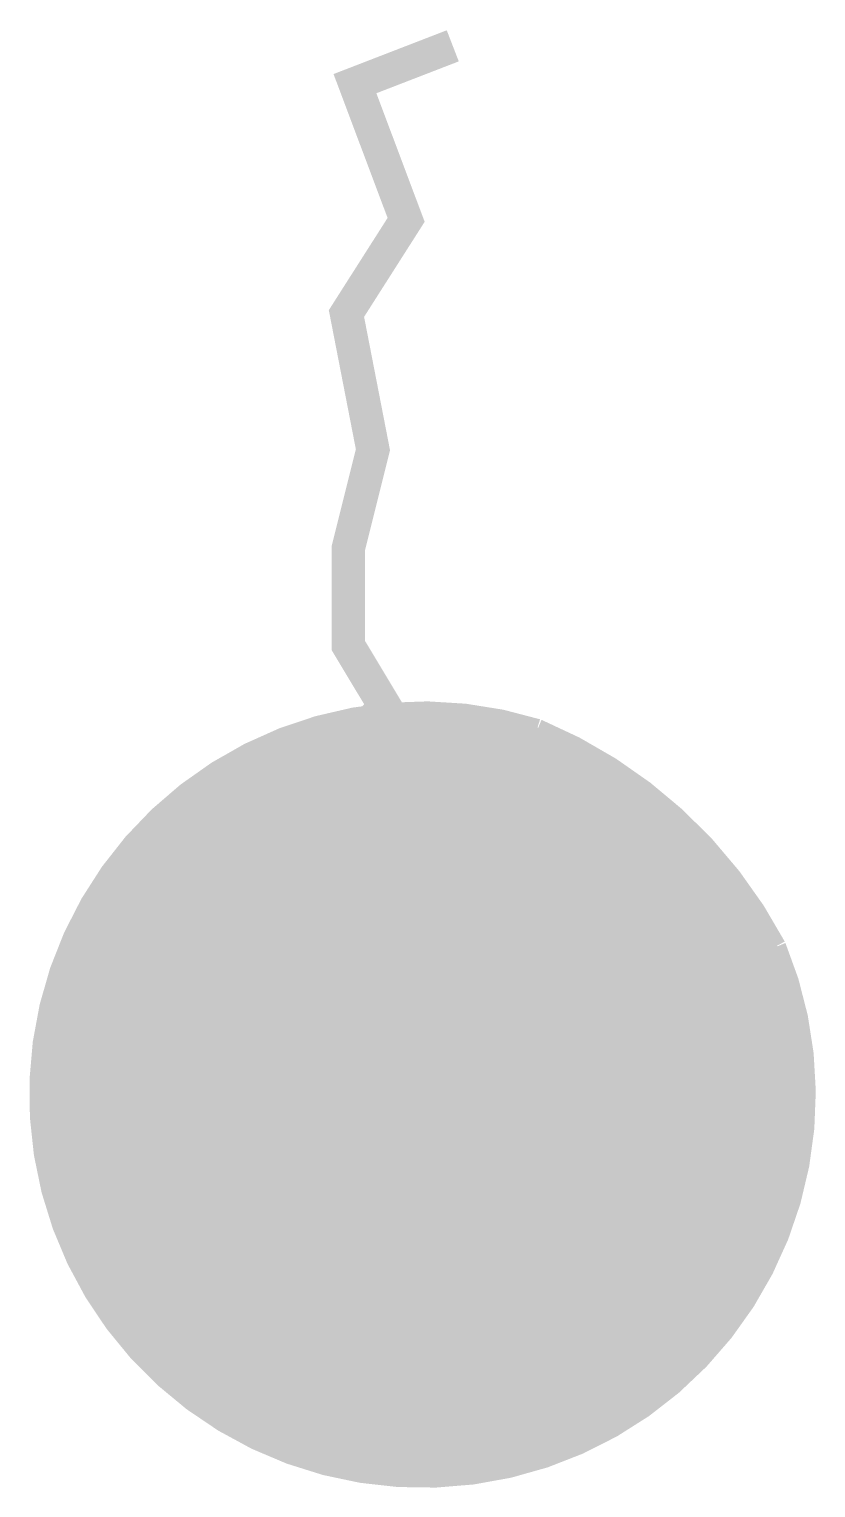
# Model space of a CAD drawing. Extents: x -0.04 to 2.32, y -0.03 to 4.35.
import ezdxf

# ---------------------------------------------------------------- set-up
doc = ezdxf.new("R2010")
doc.units = 0
doc.header["$MEASUREMENT"] = 0
doc.layers.get('0').update_dxf_attribs({"linetype": 'CONTINUOUS'})

msp = doc.modelspace()

# ---------------------------------------------------------------- linework, layer by layer
at = {"const_width": 0.1}
msp.add_lwpolyline([(1.2325, 4.2957), (0.9393, 4.1823), (1.0927, 3.7739), (0.9138, 3.4931), (0.9932, 3.0846), (0.9197, 2.7908), (0.9197, 2.4971), (1.03, 2.3135), (0.9564, 2.2401)], dxfattribs=at)
msp.add_lwpolyline([(1.4794, 2.2286, 4.517192), (2.1837, 1.5864, 0.174118), (1.4794, 2.2286, -0.109054)], format="xyb", dxfattribs=at)
at = {"const_width": 1.15}
msp.add_lwpolyline([(0.5688, 1.1541, -1), (1.7188, 1.1541, -1)], format="xyb", close=True, dxfattribs=at)

doc.saveas('drawing.dxf')
